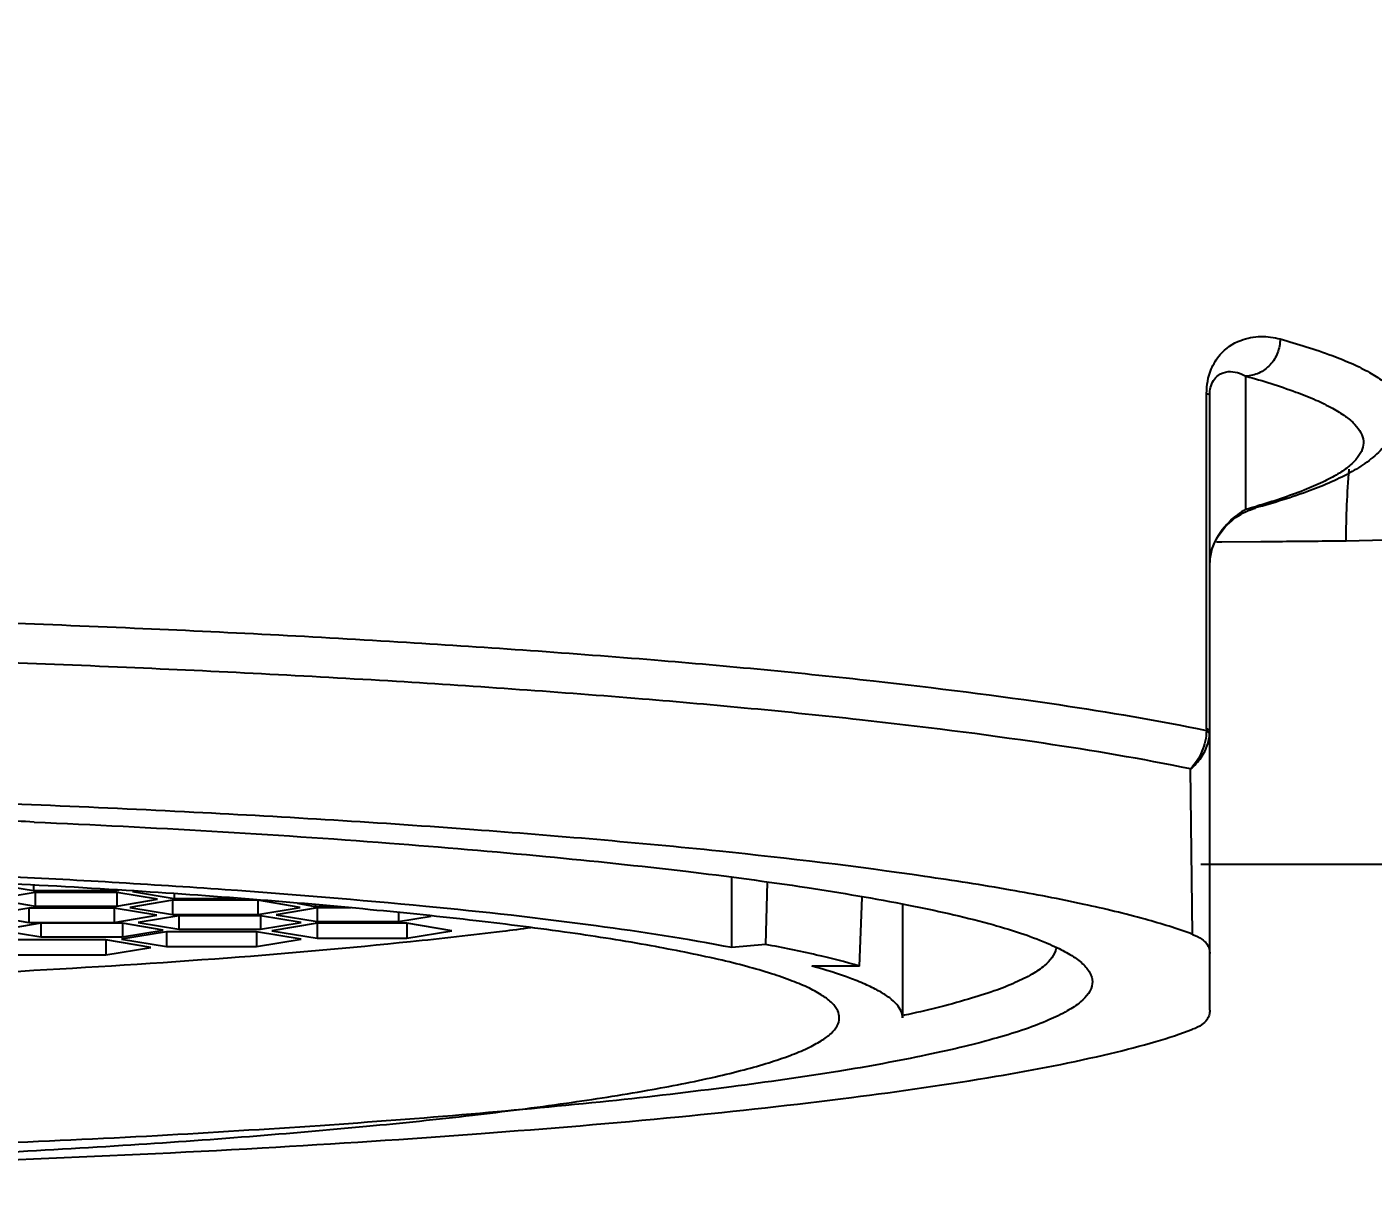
# Model space of a CAD drawing. Header units: millimetres. Extents: x 3553 to 4035, y 25961 to 26175.
# Drawn here: x 3918.43 to 3925.87, y 26046.63 to 26053.1 of the extents above; entities that cross this region are included whole.
import ezdxf

# ---------------------------------------------------------------- set-up
doc = ezdxf.new("R2010")
doc.units = ezdxf.units.MM
doc.styles.get("Standard").update_dxf_attribs({"font": ''})
doc.styles.get('Standard').set_extended_font_data('SimSun')
doc.dimstyles.new('副本 ISO-25-2bei', dxfattribs={"dimscale": 1.7, "dimtxt": 5, "dimasz": 5, "dimexe": 0.5, "dimexo": 0.625, "dimgap": 2, "dimtad": 1, "dimlfac": 0.0393, "dimdsep": 46, "dimtxsty": 'Standard', "dimcen": 2.5, "dimclrd": 1, "dimclre": 1, "dimclrt": 3, "dimadec": 0, "dimazin": 0, "dimtfac": 1, "dimtmove": 0, "dimatfit": 3, "dimfxl": 0, "dimarcsym": 0})

# ---------------------------------------------------------------- blocks, each defined once
blk = doc.blocks.new('*D2')
at = {"color": 1, "lineweight": -2, "transparency": 16777216}
for p, q in [((3915.1028, 26139.8551), (4032.4045, 26139.8551)), ((4031.5545, 26131.3551), (4031.5545, 26051.7386)), ((3932.2634, 26043.2386), (4032.4045, 26043.2386))]:
    blk.add_line(p, q, dxfattribs=at)
at = {"color": 1, "transparency": 16777216}
for points in [[(4030.1378, 26131.3551), (4032.9712, 26131.3551), (4031.5545, 26139.8551)], [(4030.1378, 26051.7386), (4032.9712, 26051.7386), (4031.5545, 26043.2386)]]:
    blk.add_solid(points, dxfattribs=at)
at = {"layer": 'Defpoints', "color": 0, "transparency": 16777216}
for p in [(3914.0403, 26139.8551), (3931.2009, 26043.2386), (4031.5545, 26043.2386)]:
    blk.add_point(p, dxfattribs=at)
at = {"color": 3, "transparency": 16777216, "insert": (4022.2045, 26091.5468), "char_height": 8.5, "attachment_point": 5, "rotation": 90}
blk.add_mtext('96.6', dxfattribs=at)

msp = doc.modelspace()

# ---------------------------------------------------------------- linework, layer by layer
for points, knots in [([(3925.7192, 26050.2639), (3926.1079, 26050.2671), (3926.4967, 26050.3015), (3926.8812, 26050.3638), (3926.8812, 26050.3638), (3927.2269, 26050.4196), (3927.5695, 26050.4991), (3927.9057, 26050.5989), (3927.9057, 26050.5989), (3928.2031, 26050.6881), (3928.4963, 26050.7944), (3928.782, 26050.9147), (3928.782, 26050.9147), (3929.03, 26051.0188), (3929.2727, 26051.1337), (3929.5111, 26051.2572), (3929.5111, 26051.2572), (3929.7066, 26051.3571), (3929.8988, 26051.4645), (3930.09, 26051.573), (3930.09, 26051.573), (3930.1297, 26051.5955), (3930.1694, 26051.6191), (3930.2102, 26051.6417), (3930.2102, 26051.6417), (3930.2468, 26051.6632), (3930.2833, 26051.6836), (3930.3198, 26051.7051), (3930.3198, 26051.7051), (3930.3541, 26051.7244), (3930.3874, 26051.7426), (3930.4207, 26051.762), (3930.4207, 26051.762), (3930.4508, 26051.7781), (3930.4809, 26051.7942), (3930.5109, 26051.8103), (3930.5109, 26051.8103), (3930.5603, 26051.8371), (3930.6108, 26051.8618), (3930.6602, 26051.8844), (3930.6602, 26051.8844), (3930.6946, 26051.8994), (3930.7289, 26051.9123), (3930.7676, 26051.9209), (3930.7676, 26051.9209), (3930.7901, 26051.9252), (3930.8148, 26051.9284), (3930.8331, 26051.9166), (3930.8331, 26051.9166), (3930.8395, 26051.9123), (3930.8449, 26051.9059), (3930.8492, 26051.8984), (3930.8492, 26051.8984), (3930.8535, 26051.8898), (3930.8546, 26051.879), (3930.8546, 26051.8694)], [0, 0, 0, 0, 0.071429, 0.071429, 0.071429, 0.071429, 0.142857, 0.142857, 0.142857, 0.142857, 0.214286, 0.214286, 0.214286, 0.214286, 0.285714, 0.285714, 0.285714, 0.285714, 0.357143, 0.357143, 0.357143, 0.357143, 0.428571, 0.428571, 0.428571, 0.428571, 0.5, 0.5, 0.5, 0.5, 0.571429, 0.571429, 0.571429, 0.571429, 0.642857, 0.642857, 0.642857, 0.642857, 0.714286, 0.714286, 0.714286, 0.714286, 0.785714, 0.785714, 0.785714, 0.785714, 0.857143, 0.857143, 0.857143, 0.857143, 0.928571, 0.928571, 0.928571, 0.928571, 1, 1, 1, 1]), ([(3924.9492, 26051.0779), (3924.9492, 26051.123), (3924.9567, 26051.1692), (3924.9739, 26051.2111), (3924.9739, 26051.2111), (3924.9868, 26051.2411), (3925.0029, 26051.268), (3925.0244, 26051.2927), (3925.0244, 26051.2927), (3925.0544, 26051.327), (3925.0942, 26051.355), (3925.1371, 26051.3711), (3925.1371, 26051.3711), (3925.1726, 26051.385), (3925.2112, 26051.3915), (3925.2488, 26051.3926), (3925.2488, 26051.3926), (3925.2853, 26051.3926), (3925.3208, 26051.3872), (3925.3551, 26051.3786)], [0, 0, 0, 0, 0.2, 0.2, 0.2, 0.2, 0.4, 0.4, 0.4, 0.4, 0.6, 0.6, 0.6, 0.6, 0.8, 0.8, 0.8, 0.8, 1, 1, 1, 1]), ([(3925.3551, 26051.3786), (3925.3551, 26051.3517), (3925.3498, 26051.326), (3925.3401, 26051.3013), (3925.3401, 26051.3013), (3925.3315, 26051.2776), (3925.3176, 26051.2551), (3925.2993, 26051.2358), (3925.2993, 26051.2358), (3925.2821, 26051.2175), (3925.2617, 26051.2014), (3925.2381, 26051.1907), (3925.2381, 26051.1907), (3925.2155, 26051.1799), (3925.1908, 26051.1745), (3925.1661, 26051.1735)], [0, 0, 0, 0, 0.25, 0.25, 0.25, 0.25, 0.5, 0.5, 0.5, 0.5, 0.75, 0.75, 0.75, 0.75, 1, 1, 1, 1]), ([(3925.3551, 26051.3786), (3925.4518, 26051.3517), (3925.5474, 26051.3217), (3925.6419, 26051.2873), (3925.6419, 26051.2873), (3925.6805, 26051.2723), (3925.7181, 26051.2572), (3925.7557, 26051.2411), (3925.7557, 26051.2411), (3925.7868, 26051.2261), (3925.818, 26051.2111), (3925.8481, 26051.1939), (3925.8481, 26051.1939), (3925.8738, 26051.1799), (3925.8975, 26051.1638), (3925.9211, 26051.1466), (3925.9211, 26051.1466), (3925.9393, 26051.1327), (3925.9576, 26051.1176), (3925.9726, 26051.0994), (3925.9726, 26051.0994), (3925.9855, 26051.0854), (3925.9963, 26051.0693), (3926.0038, 26051.0521), (3926.0038, 26051.0521), (3926.0102, 26051.0371), (3926.0145, 26051.021), (3926.0145, 26051.0049)], [0, 0, 0, 0, 0.142857, 0.142857, 0.142857, 0.142857, 0.285714, 0.285714, 0.285714, 0.285714, 0.428571, 0.428571, 0.428571, 0.428571, 0.571429, 0.571429, 0.571429, 0.571429, 0.714286, 0.714286, 0.714286, 0.714286, 0.857143, 0.857143, 0.857143, 0.857143, 1, 1, 1, 1]), ([(3924.9664, 26051.0704), (3924.9664, 26051.0972), (3924.9728, 26051.1251), (3924.9868, 26051.1488), (3924.9868, 26051.1488), (3924.9943, 26051.1606), (3925.0029, 26051.1703), (3925.0136, 26051.1778), (3925.0136, 26051.1778), (3925.0297, 26051.1896), (3925.0491, 26051.196), (3925.0673, 26051.1982), (3925.0673, 26051.1982), (3925.0845, 26051.1992), (3925.1017, 26051.1971), (3925.1189, 26051.1928), (3925.1189, 26051.1928), (3925.135, 26051.1885), (3925.1511, 26051.181), (3925.1661, 26051.1735)], [0, 0, 0, 0, 0.2, 0.2, 0.2, 0.2, 0.4, 0.4, 0.4, 0.4, 0.6, 0.6, 0.6, 0.6, 0.8, 0.8, 0.8, 0.8, 1, 1, 1, 1]), ([(3925.1661, 26051.1735), (3925.2596, 26051.1477), (3925.3519, 26051.1198), (3925.4421, 26051.0854), (3925.4421, 26051.0854), (3925.4797, 26051.0725), (3925.5162, 26051.0575), (3925.5527, 26051.0414), (3925.5527, 26051.0414), (3925.5839, 26051.0274), (3925.6139, 26051.0124), (3925.644, 26050.9963), (3925.644, 26050.9963), (3925.6687, 26050.9823), (3925.6923, 26050.9684), (3925.716, 26050.9512), (3925.716, 26050.9512), (3925.7342, 26050.9383), (3925.7525, 26050.9233), (3925.7675, 26050.9061), (3925.7675, 26050.9061), (3925.7804, 26050.8921), (3925.7922, 26050.8771), (3925.8008, 26050.861), (3925.8008, 26050.861), (3925.8083, 26050.8459), (3925.8126, 26050.8309), (3925.8148, 26050.8148), (3925.8148, 26050.8148), (3925.8158, 26050.7998), (3925.8137, 26050.7836), (3925.8083, 26050.7697), (3925.8083, 26050.7697), (3925.803, 26050.7525), (3925.7933, 26050.7375), (3925.7826, 26050.7235), (3925.7826, 26050.7235), (3925.7697, 26050.7063), (3925.7546, 26050.6913), (3925.7385, 26050.6784), (3925.7385, 26050.6784), (3925.7181, 26050.6612), (3925.6966, 26050.6462), (3925.6741, 26050.6333), (3925.6741, 26050.6333), (3925.6472, 26050.6161), (3925.6193, 26050.6011), (3925.5903, 26050.5882), (3925.5903, 26050.5882), (3925.557, 26050.5721), (3925.5227, 26050.5571), (3925.4872, 26050.5431), (3925.4872, 26050.5431), (3925.4024, 26050.5098), (3925.3143, 26050.4808), (3925.2263, 26050.455)], [0, 0, 0, 0, 0.071429, 0.071429, 0.071429, 0.071429, 0.142857, 0.142857, 0.142857, 0.142857, 0.214286, 0.214286, 0.214286, 0.214286, 0.285714, 0.285714, 0.285714, 0.285714, 0.357143, 0.357143, 0.357143, 0.357143, 0.428571, 0.428571, 0.428571, 0.428571, 0.5, 0.5, 0.5, 0.5, 0.571429, 0.571429, 0.571429, 0.571429, 0.642857, 0.642857, 0.642857, 0.642857, 0.714286, 0.714286, 0.714286, 0.714286, 0.785714, 0.785714, 0.785714, 0.785714, 0.857143, 0.857143, 0.857143, 0.857143, 0.928571, 0.928571, 0.928571, 0.928571, 1, 1, 1, 1]), ([(3924.9492, 26051.0779), (3924.9535, 26051.0768), (3924.9567, 26051.0757), (3924.9621, 26051.0736), (3924.9621, 26051.0736), (3924.9642, 26051.0736), (3924.9664, 26051.0725), (3924.9664, 26051.0704)], [0, 0, 0, 0, 0.5, 0.5, 0.5, 0.5, 1, 1, 1, 1]), ([(3926.0145, 26051.0049), (3926.0145, 26050.9823), (3926.0124, 26050.9598), (3926.007, 26050.9383), (3926.007, 26050.9383), (3926.0027, 26050.9179), (3925.9963, 26050.8975), (3925.9877, 26050.8792), (3925.9877, 26050.8792), (3925.9726, 26050.8438), (3925.9512, 26050.8105), (3925.9265, 26050.7815), (3925.9265, 26050.7815), (3925.9028, 26050.7536), (3925.8749, 26050.73), (3925.8459, 26050.7074), (3925.8459, 26050.7074), (3925.8169, 26050.6849), (3925.7847, 26050.6644), (3925.7525, 26050.6462), (3925.7525, 26050.6462), (3925.6784, 26050.6043), (3925.6, 26050.5699), (3925.5205, 26050.5409), (3925.5205, 26050.5409), (3925.4217, 26050.5034), (3925.3208, 26050.4733), (3925.2188, 26050.4454)], [0, 0, 0, 0, 0.142857, 0.142857, 0.142857, 0.142857, 0.285714, 0.285714, 0.285714, 0.285714, 0.428571, 0.428571, 0.428571, 0.428571, 0.571429, 0.571429, 0.571429, 0.571429, 0.714286, 0.714286, 0.714286, 0.714286, 0.857143, 0.857143, 0.857143, 0.857143, 1, 1, 1, 1]), ([(3924.9664, 26050.1447), (3924.9664, 26050.1447), (3924.9685, 26050.1705), (3924.9685, 26050.1705), (3924.9685, 26050.1705), (3924.9685, 26050.1705), (3924.9728, 26050.1973), (3924.9728, 26050.1973), (3924.9728, 26050.1973), (3924.9728, 26050.1973), (3924.9803, 26050.222), (3924.9803, 26050.222), (3924.9803, 26050.222), (3924.9803, 26050.222), (3924.9889, 26050.2435), (3924.9889, 26050.2435), (3924.9889, 26050.2435), (3924.9889, 26050.2435), (3924.9975, 26050.2628), (3924.9975, 26050.2628), (3924.9975, 26050.2628), (3924.9975, 26050.2628), (3925.0072, 26050.2811), (3925.0072, 26050.2811), (3925.0072, 26050.2811), (3925.0072, 26050.2811), (3925.0179, 26050.2972), (3925.0179, 26050.2972), (3925.0179, 26050.2972), (3925.0179, 26050.2972), (3925.0287, 26050.3122), (3925.0287, 26050.3122), (3925.0287, 26050.3122), (3925.0287, 26050.3122), (3925.0405, 26050.3262), (3925.0405, 26050.3262), (3925.0405, 26050.3262), (3925.0405, 26050.3262), (3925.0512, 26050.3401), (3925.0512, 26050.3401), (3925.0512, 26050.3401), (3925.0512, 26050.3401), (3925.063, 26050.3519), (3925.063, 26050.3519), (3925.063, 26050.3519), (3925.063, 26050.3519), (3925.0749, 26050.3638), (3925.0749, 26050.3638), (3925.0749, 26050.3638), (3925.0749, 26050.3638), (3925.0877, 26050.3745), (3925.0877, 26050.3745), (3925.0877, 26050.3745), (3925.0877, 26050.3745), (3925.0996, 26050.3842), (3925.0996, 26050.3842), (3925.0996, 26050.3842), (3925.0996, 26050.3842), (3925.1124, 26050.3938), (3925.1124, 26050.3938), (3925.1124, 26050.3938), (3925.1124, 26050.3938), (3925.1253, 26050.4024), (3925.1253, 26050.4024), (3925.1253, 26050.4024), (3925.1253, 26050.4024), (3925.1382, 26050.4099), (3925.1382, 26050.4099), (3925.1382, 26050.4099), (3925.1382, 26050.4099), (3925.1511, 26050.4174), (3925.1511, 26050.4174), (3925.1511, 26050.4174), (3925.1511, 26050.4174), (3925.164, 26050.4239), (3925.164, 26050.4239), (3925.164, 26050.4239), (3925.164, 26050.4239), (3925.1779, 26050.4303), (3925.1779, 26050.4303), (3925.1779, 26050.4303), (3925.1779, 26050.4303), (3925.1908, 26050.4357), (3925.1908, 26050.4357), (3925.1908, 26050.4357), (3925.1908, 26050.4357), (3925.2037, 26050.44), (3925.2037, 26050.44)], [0, 0, 0, 0, 0.045455, 0.045455, 0.045455, 0.045455, 0.090909, 0.090909, 0.090909, 0.090909, 0.136364, 0.136364, 0.136364, 0.136364, 0.181818, 0.181818, 0.181818, 0.181818, 0.227273, 0.227273, 0.227273, 0.227273, 0.272727, 0.272727, 0.272727, 0.272727, 0.318182, 0.318182, 0.318182, 0.318182, 0.363636, 0.363636, 0.363636, 0.363636, 0.409091, 0.409091, 0.409091, 0.409091, 0.454545, 0.454545, 0.454545, 0.454545, 0.5, 0.5, 0.5, 0.5, 0.545455, 0.545455, 0.545455, 0.545455, 0.590909, 0.590909, 0.590909, 0.590909, 0.636364, 0.636364, 0.636364, 0.636364, 0.681818, 0.681818, 0.681818, 0.681818, 0.727273, 0.727273, 0.727273, 0.727273, 0.772727, 0.772727, 0.772727, 0.772727, 0.818182, 0.818182, 0.818182, 0.818182, 0.863636, 0.863636, 0.863636, 0.863636, 0.909091, 0.909091, 0.909091, 0.909091, 0.954545, 0.954545, 0.954545, 0.954545, 1, 1, 1, 1]), ([(3925.1661, 26050.4389), (3925.15, 26050.4293), (3925.1339, 26050.4196), (3925.1189, 26050.4078), (3925.1189, 26050.4078), (3925.0373, 26050.3455), (3924.9664, 26050.2456), (3924.9664, 26050.1447)], [0, 0, 0, 0, 0.5, 0.5, 0.5, 0.5, 1, 1, 1, 1]), ([(3925.2488, 26050.2596), (3925.2886, 26050.2596), (3925.3283, 26050.2607), (3925.368, 26050.2607), (3925.368, 26050.2607), (3925.4851, 26050.2617), (3925.6021, 26050.2628), (3925.7192, 26050.2639)], [0, 0, 0, 0, 0.5, 0.5, 0.5, 0.5, 1, 1, 1, 1]), ([(3914.0395, 26049.8859), (3915.167, 26049.8859), (3916.2957, 26049.8708), (3917.4222, 26049.8397), (3917.4222, 26049.8397), (3917.9581, 26049.8247), (3918.4929, 26049.8053), (3919.0277, 26049.7817), (3919.0277, 26049.7817), (3919.5282, 26049.7602), (3920.0297, 26049.7344), (3920.5301, 26049.7033), (3920.5301, 26049.7033), (3920.9865, 26049.6754), (3921.444, 26049.6432), (3921.9004, 26049.6056), (3921.9004, 26049.6056), (3922.3031, 26049.5723), (3922.7069, 26049.5347), (3923.1085, 26049.4896), (3923.1085, 26049.4896), (3923.45, 26049.452), (3923.7915, 26049.4091), (3924.132, 26049.3586), (3924.132, 26049.3586), (3924.4058, 26049.3178), (3924.6775, 26049.2727), (3924.9481, 26049.2158)], [0, 0, 0, 0, 0.142857, 0.142857, 0.142857, 0.142857, 0.285714, 0.285714, 0.285714, 0.285714, 0.428571, 0.428571, 0.428571, 0.428571, 0.571429, 0.571429, 0.571429, 0.571429, 0.714286, 0.714286, 0.714286, 0.714286, 0.857143, 0.857143, 0.857143, 0.857143, 1, 1, 1, 1]), ([(3924.8601, 26049.0031), (3924.5916, 26049.059), (3924.3199, 26049.1051), (3924.0482, 26049.1449), (3924.0482, 26049.1449), (3923.711, 26049.1954), (3923.3716, 26049.2372), (3923.0323, 26049.2748), (3923.0323, 26049.2748), (3922.6328, 26049.3188), (3922.2333, 26049.3564), (3921.8327, 26049.3897), (3921.8327, 26049.3897), (3921.3806, 26049.4262), (3920.9274, 26049.4585), (3920.4743, 26049.4864), (3920.4743, 26049.4864), (3919.9781, 26049.5164), (3919.4809, 26049.5422), (3918.9837, 26049.5637), (3918.9837, 26049.5637), (3918.4543, 26049.5873), (3917.9238, 26049.6056), (3917.3932, 26049.6206), (3917.3932, 26049.6206), (3916.2753, 26049.6518), (3915.1574, 26049.6668), (3914.0395, 26049.6668), (3914.0395, 26049.6668), (3912.9215, 26049.6668), (3911.8036, 26049.6518), (3910.6867, 26049.6206), (3910.6867, 26049.6206), (3910.1562, 26049.6056), (3909.6257, 26049.5873), (3909.0952, 26049.5637), (3909.0952, 26049.5637), (3908.5991, 26049.5422), (3908.1019, 26049.5164), (3907.6057, 26049.4864), (3907.6057, 26049.4864), (3907.1525, 26049.4585), (3906.6993, 26049.4273), (3906.2472, 26049.3897), (3906.2472, 26049.3897), (3905.8467, 26049.3564), (3905.4461, 26049.3188), (3905.0477, 26049.2748), (3905.0477, 26049.2748), (3904.7083, 26049.2372), (3904.369, 26049.1954), (3904.0307, 26049.1449), (3904.0307, 26049.1449), (3903.759, 26049.1051), (3903.4884, 26049.059), (3903.2188, 26049.0031)], [0, 0, 0, 0, 0.071429, 0.071429, 0.071429, 0.071429, 0.142857, 0.142857, 0.142857, 0.142857, 0.214286, 0.214286, 0.214286, 0.214286, 0.285714, 0.285714, 0.285714, 0.285714, 0.357143, 0.357143, 0.357143, 0.357143, 0.428571, 0.428571, 0.428571, 0.428571, 0.5, 0.5, 0.5, 0.5, 0.571429, 0.571429, 0.571429, 0.571429, 0.642857, 0.642857, 0.642857, 0.642857, 0.714286, 0.714286, 0.714286, 0.714286, 0.785714, 0.785714, 0.785714, 0.785714, 0.857143, 0.857143, 0.857143, 0.857143, 0.928571, 0.928571, 0.928571, 0.928571, 1, 1, 1, 1]), ([(3924.9664, 26049.2158), (3924.9664, 26049.2179), (3924.9642, 26049.219), (3924.9621, 26049.2201), (3924.9621, 26049.2201), (3924.9567, 26049.2222), (3924.9535, 26049.2233), (3924.9492, 26049.2243)], [0, 0, 0, 0, 0.5, 0.5, 0.5, 0.5, 1, 1, 1, 1]), ([(3924.9481, 26049.2158), (3924.9471, 26049.176), (3924.9385, 26049.1374), (3924.9234, 26049.1008), (3924.9234, 26049.1008), (3924.9084, 26049.0654), (3924.8869, 26049.031), (3924.8601, 26049.0031)], [0, 0, 0, 0, 0.5, 0.5, 0.5, 0.5, 1, 1, 1, 1]), ([(3924.9578, 26049.2072), (3924.9567, 26049.2082), (3924.9567, 26049.2093), (3924.9556, 26049.2093), (3924.9556, 26049.2093), (3924.9535, 26049.2115), (3924.9514, 26049.2136), (3924.9481, 26049.2158)], [0, 0, 0, 0, 0.5, 0.5, 0.5, 0.5, 1, 1, 1, 1]), ([(3924.9653, 26049.1921), (3924.9653, 26049.1932), (3924.9653, 26049.1943), (3924.9653, 26049.1964), (3924.9653, 26049.1964), (3924.9632, 26049.2007), (3924.961, 26049.2039), (3924.9578, 26049.2072)], [0, 0, 0, 0, 0.5, 0.5, 0.5, 0.5, 1, 1, 1, 1]), ([(3924.8601, 26049.0031), (3924.8826, 26049.0214), (3924.903, 26049.0429), (3924.9191, 26049.0665), (3924.9191, 26049.0665), (3924.9352, 26049.0901), (3924.9481, 26049.1159), (3924.9556, 26049.1427)], [0, 0, 0, 0, 0.5, 0.5, 0.5, 0.5, 1, 1, 1, 1]), ([(3924.8719, 26048.0892), (3924.786, 26048.1215), (3924.6979, 26048.1483), (3924.6088, 26048.173), (3924.6088, 26048.173), (3924.4971, 26048.2041), (3924.3854, 26048.231), (3924.2726, 26048.2546), (3924.2726, 26048.2546), (3924.1373, 26048.2847), (3924.002, 26048.3105), (3923.8667, 26048.3341), (3923.8667, 26048.3341), (3923.7088, 26048.362), (3923.551, 26048.3867), (3923.3931, 26048.4093), (3923.3931, 26048.4093), (3923.0162, 26048.4651), (3922.6382, 26048.5091), (3922.2591, 26048.5489), (3922.2591, 26048.5489), (3921.807, 26048.595), (3921.3549, 26048.6337), (3920.9017, 26048.667), (3920.9017, 26048.667), (3920.3873, 26048.7057), (3919.8718, 26048.7368), (3919.3563, 26048.7636), (3919.3563, 26048.7636), (3918.7936, 26048.7926), (3918.2309, 26048.8163), (3917.6671, 26048.8345), (3917.6671, 26048.8345), (3917.0711, 26048.8539), (3916.4751, 26048.8678), (3915.878, 26048.8775), (3915.878, 26048.8775), (3915.2658, 26048.8871), (3914.6527, 26048.8914), (3914.0395, 26048.8914), (3914.0395, 26048.8914), (3913.4263, 26048.8914), (3912.8141, 26048.8871), (3912.2009, 26048.8775), (3912.2009, 26048.8775), (3911.6049, 26048.8678), (3911.0078, 26048.8539), (3910.4118, 26048.8345), (3910.4118, 26048.8345), (3909.8491, 26048.8163), (3909.2853, 26048.7926), (3908.7226, 26048.7636), (3908.7226, 26048.7636), (3908.2071, 26048.7368), (3907.6916, 26048.7057), (3907.1772, 26048.667), (3907.1772, 26048.667), (3906.724, 26048.6337), (3906.2719, 26048.595), (3905.8198, 26048.5489), (3905.8198, 26048.5489), (3905.4407, 26048.5091), (3905.0627, 26048.4651), (3904.6858, 26048.4093), (3904.6858, 26048.4093), (3904.5279, 26048.3867), (3904.3701, 26048.362), (3904.2122, 26048.3341), (3904.2122, 26048.3341), (3904.0769, 26048.3105), (3903.9416, 26048.2847), (3903.8063, 26048.2546), (3903.8063, 26048.2546), (3903.6935, 26048.231), (3903.5818, 26048.2041), (3903.4701, 26048.173), (3903.4701, 26048.173), (3903.381, 26048.1483), (3903.2929, 26048.1215), (3903.207, 26048.0892)], [0, 0, 0, 0, 0.05, 0.05, 0.05, 0.05, 0.1, 0.1, 0.1, 0.1, 0.15, 0.15, 0.15, 0.15, 0.2, 0.2, 0.2, 0.2, 0.25, 0.25, 0.25, 0.25, 0.3, 0.3, 0.3, 0.3, 0.35, 0.35, 0.35, 0.35, 0.4, 0.4, 0.4, 0.4, 0.45, 0.45, 0.45, 0.45, 0.5, 0.5, 0.5, 0.5, 0.55, 0.55, 0.55, 0.55, 0.6, 0.6, 0.6, 0.6, 0.65, 0.65, 0.65, 0.65, 0.7, 0.7, 0.7, 0.7, 0.75, 0.75, 0.75, 0.75, 0.8, 0.8, 0.8, 0.8, 0.85, 0.85, 0.85, 0.85, 0.9, 0.9, 0.9, 0.9, 0.95, 0.95, 0.95, 0.95, 1, 1, 1, 1]), ([(3918.4736, 26048.7099), (3919.1287, 26048.681), (3919.7827, 26048.6434), (3920.4356, 26048.594), (3920.4356, 26048.594), (3920.7234, 26048.5714), (3921.0123, 26048.5478), (3921.3001, 26048.5199), (3921.3001, 26048.5199), (3921.5578, 26048.4952), (3921.8156, 26048.4683), (3922.0733, 26048.4383), (3922.0733, 26048.4383), (3922.2967, 26048.4114), (3922.52, 26048.3813), (3922.7434, 26048.348), (3922.7434, 26048.348), (3922.9303, 26048.319), (3923.1171, 26048.2879), (3923.3029, 26048.2514), (3923.3029, 26048.2514), (3923.4522, 26048.2213), (3923.5993, 26048.1891), (3923.7454, 26048.1494), (3923.7454, 26048.1494), (3923.8044, 26048.1333), (3923.8624, 26048.1161), (3923.9204, 26048.0968), (3923.9204, 26048.0968), (3923.9698, 26048.0806), (3924.0171, 26048.0624), (3924.0643, 26048.0431)], [0, 0, 0, 0, 0.125, 0.125, 0.125, 0.125, 0.25, 0.25, 0.25, 0.25, 0.375, 0.375, 0.375, 0.375, 0.5, 0.5, 0.5, 0.5, 0.625, 0.625, 0.625, 0.625, 0.75, 0.75, 0.75, 0.75, 0.875, 0.875, 0.875, 0.875, 1, 1, 1, 1]), ([(3922.9206, 26047.6264), (3922.9217, 26047.6403), (3922.9174, 26047.6543), (3922.912, 26047.6672), (3922.912, 26047.6672), (3922.9045, 26047.6833), (3922.8927, 26047.6973), (3922.8809, 26047.7091), (3922.8809, 26047.7091), (3922.8648, 26047.7252), (3922.8476, 26047.7381), (3922.8283, 26047.7499), (3922.8283, 26047.7499), (3922.8057, 26047.766), (3922.7799, 26047.7789), (3922.7552, 26047.7918), (3922.7552, 26047.7918), (3922.7241, 26047.8068), (3922.6929, 26047.8197), (3922.6607, 26047.8315), (3922.6607, 26047.8315), (3922.6231, 26047.8465), (3922.5845, 26047.8594), (3922.5458, 26047.8723), (3922.5458, 26047.8723), (3922.5007, 26047.8863), (3922.4545, 26047.8992), (3922.4094, 26047.912), (3922.4094, 26047.912), (3922.3579, 26047.926), (3922.3053, 26047.9389), (3922.2537, 26047.9507), (3922.2537, 26047.9507), (3922.1302, 26047.9786), (3922.0056, 26048.0033), (3921.8821, 26048.0259), (3921.8821, 26048.0259), (3921.7329, 26048.0527), (3921.5836, 26048.0763), (3921.4343, 26048.0978), (3921.4343, 26048.0978), (3921.2614, 26048.1225), (3921.0885, 26048.144), (3920.9156, 26048.1644), (3920.9156, 26048.1644), (3920.7202, 26048.187), (3920.5258, 26048.2074), (3920.3304, 26048.2256), (3920.3304, 26048.2256), (3920.1145, 26048.2471), (3919.8997, 26048.2654), (3919.6839, 26048.2825), (3919.6839, 26048.2825), (3919.4498, 26048.3008), (3919.2167, 26048.3169), (3918.9826, 26048.3319), (3918.9826, 26048.3319), (3918.4704, 26048.3642), (3917.9581, 26048.3899), (3917.4448, 26048.4103), (3917.4448, 26048.4103), (3916.8885, 26048.4318), (3916.3322, 26048.4479), (3915.776, 26048.4587), (3915.776, 26048.4587), (3915.1971, 26048.4694), (3914.6183, 26048.4748), (3914.0395, 26048.4748)], [0, 0, 0, 0, 0.058824, 0.058824, 0.058824, 0.058824, 0.117647, 0.117647, 0.117647, 0.117647, 0.176471, 0.176471, 0.176471, 0.176471, 0.235294, 0.235294, 0.235294, 0.235294, 0.294118, 0.294118, 0.294118, 0.294118, 0.352941, 0.352941, 0.352941, 0.352941, 0.411765, 0.411765, 0.411765, 0.411765, 0.470588, 0.470588, 0.470588, 0.470588, 0.529412, 0.529412, 0.529412, 0.529412, 0.588235, 0.588235, 0.588235, 0.588235, 0.647059, 0.647059, 0.647059, 0.647059, 0.705882, 0.705882, 0.705882, 0.705882, 0.764706, 0.764706, 0.764706, 0.764706, 0.823529, 0.823529, 0.823529, 0.823529, 0.882353, 0.882353, 0.882353, 0.882353, 0.941176, 0.941176, 0.941176, 0.941176, 1, 1, 1, 1]), ([(3922.3278, 26048.0162), (3922.0787, 26048.0645), (3921.8285, 26048.1021), (3921.5772, 26048.1365), (3921.5772, 26048.1365), (3921.2647, 26048.1784), (3920.9511, 26048.2138), (3920.6364, 26048.2439), (3920.6364, 26048.2439), (3920.2681, 26048.2793), (3919.8987, 26048.3094), (3919.5282, 26048.3362), (3919.5282, 26048.3362), (3919.1126, 26048.3652), (3918.697, 26048.3899), (3918.2814, 26048.4103)], [0, 0, 0, 0, 0.25, 0.25, 0.25, 0.25, 0.5, 0.5, 0.5, 0.5, 0.75, 0.75, 0.75, 0.75, 1, 1, 1, 1]), ([(3921.2163, 26048.1257), (3921.1637, 26048.1182), (3921.1111, 26048.1118), (3921.0595, 26048.1053), (3921.0595, 26048.1053), (3920.8909, 26048.0849), (3920.7213, 26048.0656), (3920.5527, 26048.0484)], [0, 0, 0, 0, 0.5, 0.5, 0.5, 0.5, 1, 1, 1, 1]), ([(3920.5527, 26048.0484), (3920.2165, 26048.013), (3919.8793, 26047.984), (3919.5421, 26047.9582), (3919.5421, 26047.9582), (3919.162, 26047.9303), (3918.7818, 26047.9056), (3918.4006, 26047.8852), (3918.4006, 26047.8852), (3917.5447, 26047.839), (3916.6888, 26047.81), (3915.8318, 26047.7928)], [0, 0, 0, 0, 0.333333, 0.333333, 0.333333, 0.333333, 0.666667, 0.666667, 0.666667, 0.666667, 1, 1, 1, 1]), ([(3923.0323, 26047.9142), (3922.9539, 26047.9367), (3922.8744, 26047.9571), (3922.795, 26047.9754), (3922.795, 26047.9754), (3922.7015, 26047.9969), (3922.6081, 26048.0162), (3922.5136, 26048.0334)], [0, 0, 0, 0, 0.5, 0.5, 0.5, 0.5, 1, 1, 1, 1]), ([(3924.0643, 26048.0431), (3924.0708, 26048.0398), (3924.0772, 26048.0377), (3924.0826, 26048.0345), (3924.0826, 26048.0345), (3924.1008, 26048.0269), (3924.118, 26048.0194), (3924.1341, 26048.0108)], [0, 0, 0, 0, 0.5, 0.5, 0.5, 0.5, 1, 1, 1, 1]), ([(3924.8719, 26048.0892), (3924.8901, 26048.0817), (3924.9073, 26048.0742), (3924.9234, 26048.0624), (3924.9234, 26048.0624), (3924.9331, 26048.0549), (3924.9428, 26048.0463), (3924.9503, 26048.0366), (3924.9503, 26048.0366), (3924.9556, 26048.028), (3924.9599, 26048.0194), (3924.9632, 26048.0098), (3924.9632, 26048.0098), (3924.9653, 26048.0012), (3924.9664, 26047.9915), (3924.9664, 26047.9829)], [0, 0, 0, 0, 0.25, 0.25, 0.25, 0.25, 0.5, 0.5, 0.5, 0.5, 0.75, 0.75, 0.75, 0.75, 1, 1, 1, 1]), ([(3924.1169, 26048.0119), (3924.1116, 26047.9743), (3924.0836, 26047.9421), (3924.0536, 26047.9174), (3924.0536, 26047.9174), (3924.0321, 26047.8981), (3924.0095, 26047.8841), (3923.9859, 26047.8702), (3923.9859, 26047.8702), (3923.9558, 26047.853), (3923.9247, 26047.8369), (3923.8925, 26047.8229), (3923.8925, 26047.8229), (3923.8538, 26047.8057), (3923.8141, 26047.7907), (3923.7754, 26047.7767), (3923.7754, 26047.7767), (3923.7282, 26047.7606), (3923.6809, 26047.7456), (3923.6337, 26047.7316), (3923.6337, 26047.7316), (3923.5177, 26047.6962), (3923.3996, 26047.6683), (3923.2804, 26047.6425)], [0, 0, 0, 0, 0.166667, 0.166667, 0.166667, 0.166667, 0.333333, 0.333333, 0.333333, 0.333333, 0.5, 0.5, 0.5, 0.5, 0.666667, 0.666667, 0.666667, 0.666667, 0.833333, 0.833333, 0.833333, 0.833333, 1, 1, 1, 1]), ([(3924.1341, 26048.0108), (3924.162, 26047.998), (3924.1878, 26047.9829), (3924.2136, 26047.9657), (3924.2136, 26047.9657), (3924.234, 26047.9528), (3924.2533, 26047.9378), (3924.2705, 26047.9206)], [0, 0, 0, 0, 0.5, 0.5, 0.5, 0.5, 1, 1, 1, 1]), ([(3924.2705, 26047.9206), (3924.2855, 26047.9056), (3924.2995, 26047.8884), (3924.3081, 26047.8702), (3924.3081, 26047.8702), (3924.3113, 26047.8616), (3924.3145, 26047.853), (3924.3167, 26047.8444), (3924.3167, 26047.8444), (3924.3178, 26047.8358), (3924.3188, 26047.8272), (3924.3178, 26047.8186), (3924.3178, 26047.8186), (3924.3145, 26047.7789), (3924.2845, 26047.7434), (3924.2533, 26047.7166), (3924.2533, 26047.7166), (3924.2297, 26047.6973), (3924.205, 26047.6812), (3924.1792, 26047.6661), (3924.1792, 26047.6661), (3924.147, 26047.6479), (3924.1126, 26047.6318), (3924.0783, 26047.6167), (3924.0783, 26047.6167), (3924.0353, 26047.5974), (3923.9924, 26047.5813), (3923.9494, 26047.5662), (3923.9494, 26047.5662), (3923.8979, 26047.5491), (3923.8463, 26047.533), (3923.7937, 26047.5179), (3923.7937, 26047.5179), (3923.7335, 26047.5007), (3923.6723, 26047.4846), (3923.6122, 26047.4696), (3923.6122, 26047.4696), (3923.5424, 26047.4535), (3923.4737, 26047.4374), (3923.4039, 26047.4234), (3923.4039, 26047.4234), (3923.2406, 26047.3891), (3923.0774, 26047.359), (3922.9131, 26047.3321), (3922.9131, 26047.3321), (3922.7176, 26047.301), (3922.5211, 26047.2731), (3922.3246, 26047.2473), (3922.3246, 26047.2473), (3922.0991, 26047.2183), (3921.8736, 26047.1915), (3921.648, 26047.1678), (3921.648, 26047.1678), (3921.3946, 26047.1421), (3921.1412, 26047.1184), (3920.8877, 26047.0959), (3920.8877, 26047.0959), (3920.6096, 26047.0723), (3920.3314, 26047.0518), (3920.0533, 26047.0325), (3920.0533, 26047.0325), (3919.7537, 26047.0121), (3919.4541, 26046.9939), (3919.1544, 26046.9767), (3919.1544, 26046.9767), (3918.8366, 26046.9595), (3918.5176, 26046.9445), (3918.1997, 26046.9316), (3918.1997, 26046.9316), (3917.8658, 26046.9165), (3917.5329, 26046.9047), (3917.1999, 26046.8951), (3917.1999, 26046.8951), (3916.8552, 26046.8843), (3916.5105, 26046.8757), (3916.1658, 26046.8682), (3916.1658, 26046.8682), (3915.457, 26046.8542), (3914.7482, 26046.8467), (3914.0395, 26046.8467)], [0, 0, 0, 0, 0.05, 0.05, 0.05, 0.05, 0.1, 0.1, 0.1, 0.1, 0.15, 0.15, 0.15, 0.15, 0.2, 0.2, 0.2, 0.2, 0.25, 0.25, 0.25, 0.25, 0.3, 0.3, 0.3, 0.3, 0.35, 0.35, 0.35, 0.35, 0.4, 0.4, 0.4, 0.4, 0.45, 0.45, 0.45, 0.45, 0.5, 0.5, 0.5, 0.5, 0.55, 0.55, 0.55, 0.55, 0.6, 0.6, 0.6, 0.6, 0.65, 0.65, 0.65, 0.65, 0.7, 0.7, 0.7, 0.7, 0.75, 0.75, 0.75, 0.75, 0.8, 0.8, 0.8, 0.8, 0.85, 0.85, 0.85, 0.85, 0.9, 0.9, 0.9, 0.9, 0.95, 0.95, 0.95, 0.95, 1, 1, 1, 1]), ([(3923.2696, 26047.6285), (3923.2696, 26047.6414), (3923.2675, 26047.6532), (3923.2621, 26047.665), (3923.2621, 26047.665), (3923.2567, 26047.6779), (3923.2481, 26047.6908), (3923.2385, 26047.7016), (3923.2385, 26047.7016), (3923.2267, 26047.7144), (3923.2138, 26047.7263), (3923.1987, 26047.7381), (3923.1987, 26047.7381), (3923.1816, 26047.751), (3923.1633, 26047.7628), (3923.144, 26047.7735), (3923.144, 26047.7735), (3923.1214, 26047.7864), (3923.0978, 26047.7982), (3923.0731, 26047.8089), (3923.0731, 26047.8089), (3923.0452, 26047.8218), (3923.0162, 26047.8336), (3922.9872, 26047.8444), (3922.9872, 26047.8444), (3922.9152, 26047.8712), (3922.8422, 26047.8938), (3922.7692, 26047.9142)], [0, 0, 0, 0, 0.142857, 0.142857, 0.142857, 0.142857, 0.285714, 0.285714, 0.285714, 0.285714, 0.428571, 0.428571, 0.428571, 0.428571, 0.571429, 0.571429, 0.571429, 0.571429, 0.714286, 0.714286, 0.714286, 0.714286, 0.857143, 0.857143, 0.857143, 0.857143, 1, 1, 1, 1]), ([(3924.9664, 26047.6704), (3924.9664, 26047.6618), (3924.9653, 26047.6522), (3924.9632, 26047.6436), (3924.9632, 26047.6436), (3924.9599, 26047.635), (3924.9556, 26047.6253), (3924.9503, 26047.6178), (3924.9503, 26047.6178), (3924.9428, 26047.6071), (3924.9331, 26047.5985), (3924.9234, 26047.5909), (3924.9234, 26047.5909), (3924.9073, 26047.5791), (3924.8901, 26047.5716), (3924.8719, 26047.5652)], [0, 0, 0, 0, 0.25, 0.25, 0.25, 0.25, 0.5, 0.5, 0.5, 0.5, 0.75, 0.75, 0.75, 0.75, 1, 1, 1, 1]), ([(3914.0395, 26046.7823), (3914.6161, 26046.7823), (3915.1928, 26046.7877), (3915.7684, 26046.7984), (3915.7684, 26046.7984), (3916.3226, 26046.8091), (3916.8778, 26046.8242), (3917.4319, 26046.8467), (3917.4319, 26046.8467), (3917.9431, 26046.8661), (3918.4543, 26046.8918), (3918.9644, 26046.9241), (3918.9644, 26046.9241), (3919.1974, 26046.9391), (3919.4304, 26046.9552), (3919.6635, 26046.9735), (3919.6635, 26046.9735), (3919.8793, 26046.9906), (3920.0941, 26047.0089), (3920.3089, 26047.0293), (3920.3089, 26047.0293), (3920.5043, 26047.0476), (3920.6998, 26047.068), (3920.8942, 26047.0905), (3920.8942, 26047.0905), (3921.0681, 26047.1109), (3921.241, 26047.1324), (3921.4139, 26047.1571), (3921.4139, 26047.1571), (3921.5643, 26047.1786), (3921.7135, 26047.2011), (3921.8628, 26047.228), (3921.8628, 26047.228), (3921.9874, 26047.2505), (3922.113, 26047.2741), (3922.2365, 26047.3031), (3922.2365, 26047.3031), (3922.2892, 26047.315), (3922.3418, 26047.3278), (3922.3944, 26047.3418), (3922.3944, 26047.3418), (3922.4406, 26047.3536), (3922.4857, 26047.3665), (3922.5319, 26047.3805), (3922.5319, 26047.3805), (3922.5705, 26047.3933), (3922.6102, 26047.4062), (3922.6489, 26047.4202), (3922.6489, 26047.4202), (3922.6811, 26047.4331), (3922.7133, 26047.446), (3922.7456, 26047.461), (3922.7456, 26047.461), (3922.7713, 26047.4739), (3922.796, 26047.4868), (3922.8207, 26047.5018), (3922.8207, 26047.5018), (3922.8401, 26047.5136), (3922.8583, 26047.5276), (3922.8755, 26047.5426), (3922.8755, 26047.5426), (3922.8884, 26047.5555), (3922.9002, 26047.5684), (3922.9088, 26047.5845), (3922.9088, 26047.5845), (3922.9152, 26047.5974), (3922.9206, 26047.6113), (3922.9206, 26047.6264)], [0, 0, 0, 0, 0.058824, 0.058824, 0.058824, 0.058824, 0.117647, 0.117647, 0.117647, 0.117647, 0.176471, 0.176471, 0.176471, 0.176471, 0.235294, 0.235294, 0.235294, 0.235294, 0.294118, 0.294118, 0.294118, 0.294118, 0.352941, 0.352941, 0.352941, 0.352941, 0.411765, 0.411765, 0.411765, 0.411765, 0.470588, 0.470588, 0.470588, 0.470588, 0.529412, 0.529412, 0.529412, 0.529412, 0.588235, 0.588235, 0.588235, 0.588235, 0.647059, 0.647059, 0.647059, 0.647059, 0.705882, 0.705882, 0.705882, 0.705882, 0.764706, 0.764706, 0.764706, 0.764706, 0.823529, 0.823529, 0.823529, 0.823529, 0.882353, 0.882353, 0.882353, 0.882353, 0.941176, 0.941176, 0.941176, 0.941176, 1, 1, 1, 1]), ([(3917.0399, 26046.8006), (3917.9377, 26046.8242), (3918.8355, 26046.8596), (3919.7322, 26046.9101), (3919.7322, 26046.9101), (3920.136, 26046.9326), (3920.5387, 26046.9584), (3920.9425, 26046.9896), (3920.9425, 26046.9896), (3921.3065, 26047.0164), (3921.6706, 26047.0465), (3922.0336, 26047.0819), (3922.0336, 26047.0819), (3922.3525, 26047.1131), (3922.6704, 26047.1485), (3922.9872, 26047.1882), (3922.9872, 26047.1882), (3923.2546, 26047.2226), (3923.5209, 26047.2602), (3923.7872, 26047.3053), (3923.7872, 26047.3053), (3923.9988, 26047.3418), (3924.2104, 26047.3815), (3924.4187, 26047.432), (3924.4187, 26047.432), (3924.5025, 26047.4513), (3924.5862, 26047.4728), (3924.6689, 26047.4975), (3924.6689, 26047.4975), (3924.7376, 26047.5179), (3924.8053, 26047.5394), (3924.8719, 26047.5652)], [0, 0, 0, 0, 0.125, 0.125, 0.125, 0.125, 0.25, 0.25, 0.25, 0.25, 0.375, 0.375, 0.375, 0.375, 0.5, 0.5, 0.5, 0.5, 0.625, 0.625, 0.625, 0.625, 0.75, 0.75, 0.75, 0.75, 0.875, 0.875, 0.875, 0.875, 1, 1, 1, 1])]:
    msp.add_open_spline(points, degree=3, knots=knots)
for points in [[(3925.1661, 26050.4389), (3925.1661, 26050.4389), (3925.1661, 26051.1735), (3925.1661, 26051.1735)], [(3924.9492, 26049.2243), (3924.9492, 26049.2243), (3924.9492, 26051.0779), (3924.9492, 26051.0779)], [(3924.9664, 26047.6704), (3924.9664, 26047.6704), (3924.9664, 26051.0704), (3924.9664, 26051.0704)], [(3925.7353, 26050.6591), (3925.7235, 26050.5281), (3925.7181, 26050.396), (3925.7181, 26050.2639)], [(3925.1661, 26050.4389), (3925.1865, 26050.4443), (3925.2059, 26050.4497), (3925.2263, 26050.455)], [(3925.2188, 26050.4454), (3925.2188, 26050.4454), (3925.1661, 26050.4389), (3925.1661, 26050.4389)], [(3925.2037, 26050.44), (3925.2037, 26050.44), (3925.2177, 26050.4443), (3925.2177, 26050.4443)], [(3925.2177, 26050.4443), (3925.2177, 26050.4443), (3925.2188, 26050.4454), (3925.2188, 26050.4454)], [(3925.0029, 26050.2585), (3925.0029, 26050.2585), (3925.033, 26050.2585), (3925.033, 26050.2585)], [(3925.033, 26050.2585), (3925.033, 26050.2585), (3925.2488, 26050.2596), (3925.2488, 26050.2596)], [(3924.9492, 26049.2243), (3924.9492, 26049.2243), (3924.9481, 26049.2158), (3924.9481, 26049.2158)], [(3924.9556, 26049.1427), (3924.961, 26049.1588), (3924.9642, 26049.1749), (3924.9653, 26049.1921)], [(3924.9653, 26049.1921), (3924.9664, 26049.2007), (3924.9664, 26049.2082), (3924.9664, 26049.2158)], [(3924.8719, 26048.0892), (3924.8719, 26048.0892), (3924.8601, 26049.0031), (3924.8601, 26049.0031)], [(3918.4736, 26048.7099), (3918.4102, 26048.7132), (3918.3479, 26048.7164), (3918.2846, 26048.7185)], [(3924.917, 26048.478), (3924.917, 26048.478), (3930.8546, 26048.478), (3930.8546, 26048.478)], [(3918.2395, 26048.3684), (3918.2395, 26048.3684), (3918.4693, 26048.3309), (3918.4693, 26048.3309)], [(3918.4693, 26048.3609), (3918.4693, 26048.3609), (3918.4693, 26048.3309), (3918.4693, 26048.3309)], [(3918.4693, 26048.3309), (3918.4693, 26048.3309), (3918.9311, 26048.3309), (3918.9311, 26048.3309)], [(3918.9311, 26048.3309), (3918.9311, 26048.3309), (3918.9429, 26048.333), (3918.9429, 26048.333)], [(3922.3278, 26048.0162), (3922.3278, 26048.0162), (3922.3278, 26048.4017), (3922.3278, 26048.4017)], [(3922.5222, 26048.377), (3922.5222, 26048.377), (3922.5136, 26048.0334), (3922.5136, 26048.0334)], [(3918.48, 26048.3212), (3918.48, 26048.3212), (3918.2545, 26048.2836), (3918.2545, 26048.2836)], [(3918.2545, 26048.2836), (3918.2545, 26048.2836), (3918.48, 26048.246), (3918.48, 26048.246)], [(3918.9311, 26048.3212), (3918.9311, 26048.3212), (3918.48, 26048.3212), (3918.48, 26048.3212)], [(3918.48, 26048.3212), (3918.48, 26048.3212), (3918.48, 26048.246), (3918.48, 26048.246)], [(3919.1555, 26048.2836), (3919.1555, 26048.2836), (3918.9311, 26048.3212), (3918.9311, 26048.3212)], [(3918.9311, 26048.3212), (3918.9311, 26048.3212), (3918.9311, 26048.246), (3918.9311, 26048.246)], [(3918.9311, 26048.246), (3918.9311, 26048.246), (3919.1555, 26048.2836), (3919.1555, 26048.2836)], [(3919.2371, 26048.2782), (3919.2371, 26048.2782), (3919.0019, 26048.2385), (3919.0019, 26048.2385)], [(3919.017, 26048.3255), (3919.017, 26048.3255), (3919.2479, 26048.2879), (3919.2479, 26048.2879)], [(3919.7086, 26048.2782), (3919.7086, 26048.2782), (3919.2371, 26048.2782), (3919.2371, 26048.2782)], [(3919.2371, 26048.2782), (3919.2371, 26048.2782), (3919.2371, 26048.1998), (3919.2371, 26048.1998)], [(3919.2479, 26048.3137), (3919.2479, 26048.3137), (3919.2479, 26048.2879), (3919.2479, 26048.2879)], [(3919.2479, 26048.2879), (3919.2479, 26048.2879), (3919.5894, 26048.2879), (3919.5894, 26048.2879)], [(3919.9438, 26048.2385), (3919.9438, 26048.2385), (3919.7086, 26048.2782), (3919.7086, 26048.2782)], [(3919.7086, 26048.2782), (3919.7086, 26048.2782), (3919.7086, 26048.1998), (3919.7086, 26048.1998)], [(3919.9266, 26048.2611), (3919.9266, 26048.2611), (3920.0254, 26048.2439), (3920.0254, 26048.2439)], [(3923.0323, 26047.9142), (3923.0323, 26047.9142), (3923.0463, 26048.2933), (3923.0463, 26048.2933)], [(3923.2696, 26048.2546), (3923.2696, 26048.2546), (3923.2696, 26047.6285), (3923.2696, 26047.6285)], [(3918.4435, 26048.2342), (3918.4435, 26048.2342), (3918.2083, 26048.1955), (3918.2083, 26048.1955)], [(3918.2083, 26048.1955), (3918.2083, 26048.1955), (3918.4435, 26048.1558), (3918.4435, 26048.1558)], [(3918.915, 26048.2342), (3918.915, 26048.2342), (3918.4435, 26048.2342), (3918.4435, 26048.2342)], [(3918.4435, 26048.2342), (3918.4435, 26048.2342), (3918.4435, 26048.1558), (3918.4435, 26048.1558)], [(3918.48, 26048.246), (3918.48, 26048.246), (3918.9311, 26048.246), (3918.9311, 26048.246)], [(3919.1512, 26048.1955), (3919.1512, 26048.1955), (3918.915, 26048.2342), (3918.915, 26048.2342)], [(3918.915, 26048.2342), (3918.915, 26048.2342), (3918.915, 26048.1558), (3918.915, 26048.1558)], [(3918.915, 26048.1558), (3918.915, 26048.1558), (3919.1512, 26048.1955), (3919.1512, 26048.1955)], [(3919.0019, 26048.2385), (3919.0019, 26048.2385), (3919.2371, 26048.1998), (3919.2371, 26048.1998)], [(3919.2736, 26048.1923), (3919.2736, 26048.1923), (3919.0481, 26048.1558), (3919.0481, 26048.1558)], [(3919.2371, 26048.1998), (3919.2371, 26048.1998), (3919.7086, 26048.1998), (3919.7086, 26048.1998)], [(3919.7236, 26048.1923), (3919.7236, 26048.1923), (3919.2736, 26048.1923), (3919.2736, 26048.1923)], [(3919.2736, 26048.1923), (3919.2736, 26048.1923), (3919.2736, 26048.1182), (3919.2736, 26048.1182)], [(3919.7086, 26048.1998), (3919.7086, 26048.1998), (3919.9438, 26048.2385), (3919.9438, 26048.2385)], [(3919.9491, 26048.1558), (3919.9491, 26048.1558), (3919.7236, 26048.1923), (3919.7236, 26048.1923)], [(3919.7236, 26048.1923), (3919.7236, 26048.1923), (3919.7236, 26048.1182), (3919.7236, 26048.1182)], [(3920.0361, 26048.2353), (3920.0361, 26048.2353), (3919.8106, 26048.1977), (3919.8106, 26048.1977)], [(3919.8106, 26048.1977), (3919.8106, 26048.1977), (3920.0361, 26048.1601), (3920.0361, 26048.1601)], [(3920.0254, 26048.2535), (3920.0254, 26048.2535), (3920.0254, 26048.2439), (3920.0254, 26048.2439)], [(3920.0254, 26048.2439), (3920.0254, 26048.2439), (3920.1317, 26048.2439), (3920.1317, 26048.2439)], [(3920.224, 26048.2353), (3920.224, 26048.2353), (3920.0361, 26048.2353), (3920.0361, 26048.2353)], [(3920.0361, 26048.2353), (3920.0361, 26048.2353), (3920.0361, 26048.1601), (3920.0361, 26048.1601)], [(3920.4861, 26048.2084), (3920.4861, 26048.2084), (3920.4861, 26048.1601), (3920.4861, 26048.1601)], [(3920.4861, 26048.1601), (3920.4861, 26048.1601), (3920.6665, 26048.1902), (3920.6665, 26048.1902)], [(3918.5112, 26048.1504), (3918.5112, 26048.1504), (3918.2857, 26048.1129), (3918.2857, 26048.1129)], [(3918.2857, 26048.1129), (3918.2857, 26048.1129), (3918.5112, 26048.0763), (3918.5112, 26048.0763)], [(3918.4435, 26048.1558), (3918.4435, 26048.1558), (3918.915, 26048.1558), (3918.915, 26048.1558)], [(3918.9622, 26048.1504), (3918.9622, 26048.1504), (3918.5112, 26048.1504), (3918.5112, 26048.1504)], [(3918.5112, 26048.1504), (3918.5112, 26048.1504), (3918.5112, 26048.0763), (3918.5112, 26048.0763)], [(3918.9611, 26048.1504), (3918.9611, 26048.1504), (3918.9622, 26048.0763), (3918.9622, 26048.0763)], [(3919.1867, 26048.1129), (3919.1867, 26048.1129), (3918.9622, 26048.1504), (3918.9622, 26048.1504)], [(3918.9622, 26048.0763), (3918.9622, 26048.0763), (3919.1867, 26048.1129), (3919.1867, 26048.1129)], [(3919.0481, 26048.1558), (3919.0481, 26048.1558), (3919.2736, 26048.1182), (3919.2736, 26048.1182)], [(3919.2736, 26048.1182), (3919.2736, 26048.1182), (3919.7236, 26048.1182), (3919.7236, 26048.1182)], [(3919.7236, 26048.1182), (3919.7236, 26048.1182), (3919.9491, 26048.1558), (3919.9491, 26048.1558)], [(3920.0361, 26048.1504), (3920.0361, 26048.1504), (3919.787, 26048.1096), (3919.787, 26048.1096)], [(3919.787, 26048.1096), (3919.787, 26048.1096), (3920.0361, 26048.0678), (3920.0361, 26048.0678)], [(3920.0361, 26048.1601), (3920.0361, 26048.1601), (3920.4861, 26048.1601), (3920.4861, 26048.1601)], [(3920.5323, 26048.1504), (3920.5323, 26048.1504), (3920.0361, 26048.1504), (3920.0361, 26048.1504)], [(3920.0361, 26048.1504), (3920.0361, 26048.1504), (3920.0361, 26048.0678), (3920.0361, 26048.0678)], [(3920.7803, 26048.1096), (3920.7803, 26048.1096), (3920.5323, 26048.1504), (3920.5323, 26048.1504)], [(3920.5323, 26048.1504), (3920.5323, 26048.1504), (3920.5323, 26048.0678), (3920.5323, 26048.0678)], [(3920.5323, 26048.0678), (3920.5323, 26048.0678), (3920.7803, 26048.1096), (3920.7803, 26048.1096)], [(3918.8699, 26048.0592), (3918.8699, 26048.0592), (3918.3726, 26048.0592), (3918.3726, 26048.0592)], [(3918.5112, 26048.0763), (3918.5112, 26048.0763), (3918.9622, 26048.0763), (3918.9622, 26048.0763)], [(3919.1179, 26048.0173), (3919.1179, 26048.0173), (3918.8699, 26048.0592), (3918.8699, 26048.0592)], [(3918.8699, 26048.0592), (3918.8699, 26048.0592), (3918.8699, 26047.9765), (3918.8699, 26047.9765)], [(3919.2038, 26048.1043), (3919.2038, 26048.1043), (3918.9558, 26048.0635), (3918.9558, 26048.0635)], [(3918.9558, 26048.0635), (3918.9558, 26048.0635), (3919.2038, 26048.0227), (3919.2038, 26048.0227)], [(3919.7011, 26048.1043), (3919.7011, 26048.1043), (3919.2038, 26048.1043), (3919.2038, 26048.1043)], [(3919.2038, 26048.1043), (3919.2038, 26048.1043), (3919.2038, 26048.0227), (3919.2038, 26048.0227)], [(3919.9491, 26048.0635), (3919.9491, 26048.0635), (3919.7011, 26048.1043), (3919.7011, 26048.1043)], [(3919.7011, 26048.1043), (3919.7011, 26048.1043), (3919.7011, 26048.0227), (3919.7011, 26048.0227)], [(3919.7011, 26048.0227), (3919.7011, 26048.0227), (3919.9491, 26048.0635), (3919.9491, 26048.0635)], [(3920.0361, 26048.0678), (3920.0361, 26048.0678), (3920.5323, 26048.0678), (3920.5323, 26048.0678)], [(3922.5136, 26048.0334), (3922.5136, 26048.0334), (3922.3278, 26048.0162), (3922.3278, 26048.0162)], [(3918.3726, 26047.9765), (3918.3726, 26047.9765), (3918.8699, 26047.9765), (3918.8699, 26047.9765)], [(3918.8699, 26047.9765), (3918.8699, 26047.9765), (3919.1179, 26048.0173), (3919.1179, 26048.0173)], [(3919.2038, 26048.0227), (3919.2038, 26048.0227), (3919.7011, 26048.0227), (3919.7011, 26048.0227)], [(3923.0323, 26047.9142), (3923.0323, 26047.9142), (3922.7692, 26047.9142), (3922.7692, 26047.9142)], [(3923.2804, 26047.6425), (3923.2804, 26047.6425), (3923.2771, 26047.6414), (3923.2771, 26047.6414)]]:
    msp.add_open_spline(points, degree=3)

# ---------------------------------------------------------------- dimensions: what is measured, and where the dimension line sits
dim = msp.add_linear_dim(base=(4031.5545, 26043.2386), p1=(3914.0403, 26139.8551), p2=(3931.2009, 26043.2386), angle=90, dimstyle='副本 ISO-25-2bei', override={"dimgap": 3, "dimdec": 1, "dimlfac": 1})
dim.commit()
dim.dimension.update_dxf_attribs({"geometry": '*D2', "text_midpoint": (4022.2045, 26091.5468)})

doc.saveas('drawing.dxf')
